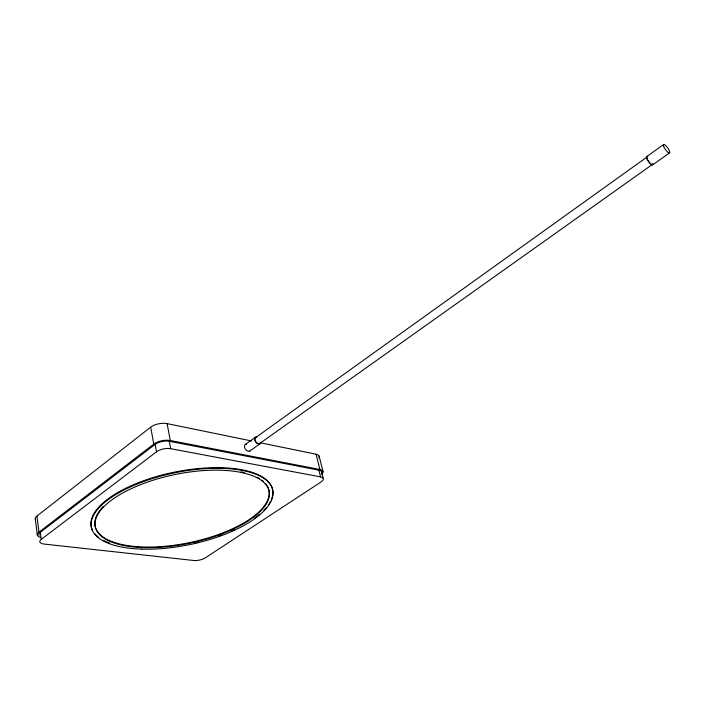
<?xml version="1.0" encoding="UTF-8"?>
<svg xmlns="http://www.w3.org/2000/svg" width="705" height="705" viewBox="0 0 705 705"><rect width="100%" height="100%" fill="white"/><g stroke="black" fill="none" stroke-linecap="round" stroke-linejoin="round"><path stroke-width="1.06" d="M35.532 519.629A11.024 4.406 -8.8 0 1 36.907 516.078L150.676 427.151A11.818 5.376 -10.7 0 1 167.085 423.608L251.747 441.004M40.255 537.28A11.095 4.309 -9 0 1 38.978 532.16L153.778 444.106A11.897 5.27 -10.9 0 1 170.302 440.51L319.903 469.504A10.513 4.256 -14.2 0 1 321.877 474.342M39.119 535.307A9.518 3.692 -9 0 1 40.317 532.319L155.135 444.361A10.205 4.521 -10.9 0 1 169.288 441.277L318.898 470.173A9.015 3.648 -14.2 0 1 321.41 473.24M41.225 539.369L156.51 451.808A10.231 4.477 -10.9 0 1 170.698 448.706L320.59 476.888A9.042 3.613 -14.2 0 1 320.934 482.044L205.314 557.858A8.416 3.04 -12 0 1 193.769 560.493L44.203 544.075A9.544 3.657 -9.1 0 1 41.225 539.369L40.317 532.319M245.181 444.573L255.351 437.285M646.776 156.572L663.555 144.534M255.589 437.611L647.067 156.986M259.854 443.401L652.442 164.415A4.583 1.339 54.5 0 0 652.61 164.053M249.896 450.962L260.092 443.718M652.742 164.82L669.574 152.87M260.321 442.758L316.051 454.214A10.443 4.345 -14.1 0 1 318.986 457.88M319.127 456.117L322.987 471.354M321.542 471.751L323.234 478.439M316.051 454.214L319.903 469.504M318.898 470.173L320.59 476.888M167.085 423.608L170.302 440.51M169.288 441.277L170.698 448.706M155.135 444.361L156.51 451.808M150.676 427.151L153.778 444.106M36.907 516.078L38.978 532.16M35.294 519.083L37.347 535.113M250.328 450.46A3.966 2.503 54.5 0 1 245.261 448.873A3.966 2.503 54.5 0 1 246.494 444.247M265.406 483.515A88.68 35.171 -11.6 0 1 180.031 544.383A88.68 35.171 -11.6 0 1 99.995 510.235M100.577 509.495A88.68 35.171 -11.6 0 1 103.23 506.481M241.119 471.848A88.68 35.171 -11.6 0 1 244.512 472.614M257.457 477.408A88.68 35.171 -11.6 0 1 259.334 478.483M261.855 480.202A88.68 35.171 -11.6 0 1 263.326 481.418M92.663 530.548A92.558 36.713 -11.5 0 1 181.987 470.728A92.558 36.713 -11.5 0 1 271.196 500.048M270.376 501.731A92.558 36.713 -11.5 0 1 268.252 505.133M266.252 507.697A92.558 36.713 -11.5 0 1 263.943 510.235M259.599 514.262A92.558 36.713 -11.5 0 1 254.47 518.228M234.342 529.658A92.558 36.713 -11.5 0 1 231.566 530.9M221.811 534.839A92.558 36.713 -11.5 0 1 218.779 535.932M198.378 542.013A92.558 36.713 -11.5 0 1 195.25 542.753M109.663 543.132A92.558 36.713 -11.5 0 1 103.626 540.488M98.259 537.06A92.558 36.713 -11.5 0 1 94.981 533.949M260.753 442.529A4.001 2.485 54.5 0 1 257.73 443.745A4.001 2.485 54.5 0 1 254.681 439.603A4.001 2.485 54.5 0 1 256.655 436.959M260.453 442.326A3.595 2.238 54.5 0 1 257.73 443.419A3.595 2.238 54.5 0 1 254.99 439.691A3.595 2.238 54.5 0 1 256.761 437.312M651.57 164.353A4.583 1.339 54.5 0 1 648.723 161.568A4.583 1.339 54.5 0 1 646.908 157.911M652.909 163.78A5.094 1.489 54.5 0 1 650.794 164.098A5.094 1.489 54.5 0 1 646.961 158.784A5.094 1.489 54.5 0 1 647.745 156.651M141.555 549.125A92.584 36.678 -11.6 0 0 272.897 490.909A92.584 36.678 -11.6 0 0 131.764 486.3A92.584 36.678 -11.6 0 0 141.555 549.125M143.582 547.618A88.707 35.135 -11.6 0 0 269.204 491.738A88.707 35.135 -11.6 0 0 133.791 487.508A88.707 35.135 -11.6 0 0 143.582 547.618M663.661 146.428A5.138 1.436 54.5 0 0 669.186 152.967A5.138 1.436 54.5 0 0 666.824 146.71A5.138 1.436 54.5 0 0 663.661 146.428"/></g></svg>
